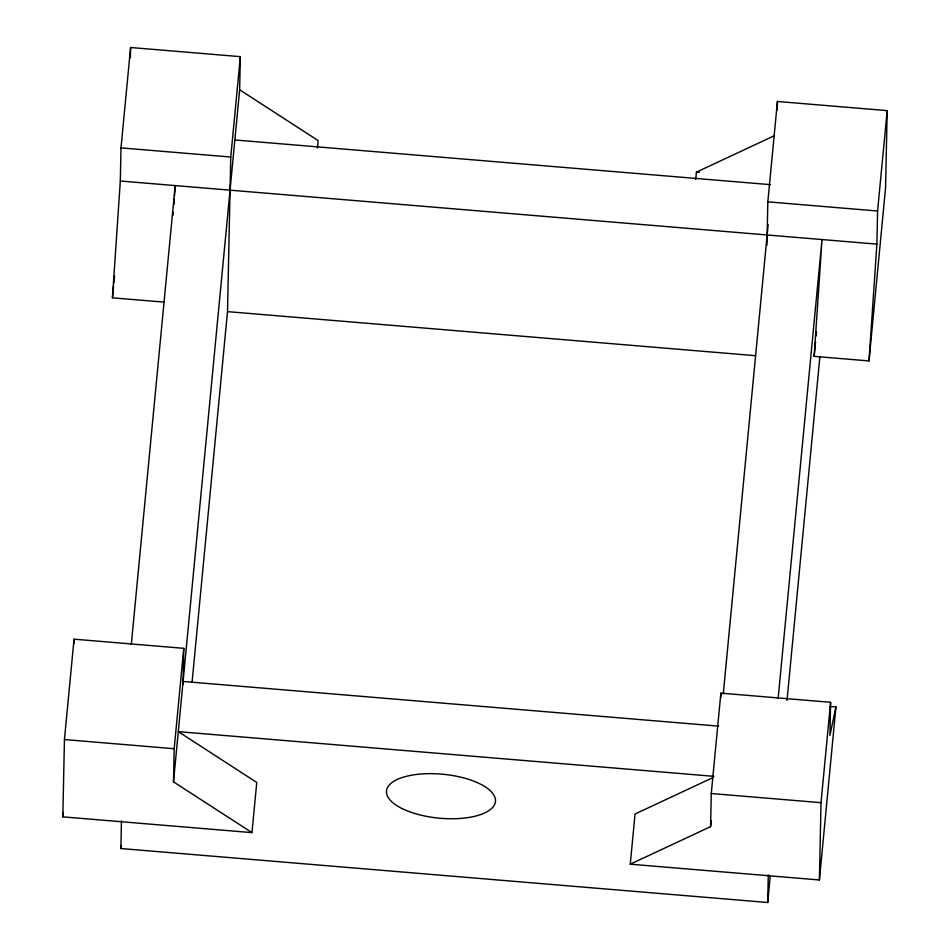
<?xml version="1.0" encoding="UTF-8"?>
<svg xmlns="http://www.w3.org/2000/svg" width="950" height="950" viewBox="0 0 950 950"><rect width="100%" height="100%" fill="white"/><g stroke="black" fill="none" stroke-linecap="round" stroke-linejoin="round"><path stroke-width="1.43" d="M713.901 776.34L178.291 731.643L256.761 782.444L251.964 832.627L62.819 816.857L64.446 739.551L74.041 639.172L183.777 648.328L183.029 684.416M73.946 643.494L74.041 639.172M164.433 302.147L112.444 297.813L120.317 181.011L121.006 147.879L130.601 47.5L240.35 56.656L239.649 89.787L173.494 781.838L251.964 832.627M130.387 57.712L130.601 47.5M770.248 875.936L767.707 902.5L120.876 848.528L121.457 820.824M173.494 781.838L174.183 748.719L183.777 648.328M192.102 681.946L227.513 311.636L230.755 157.035L240.35 56.656M712.702 777.706L635.051 814.008L630.254 864.191L710.576 826.654L711.277 793.523L720.872 693.144L830.609 702.299L829.92 735.419L835.941 706.954L830.158 706.479M720.777 697.466L720.872 693.144M766.923 245.349L767.837 201.851L777.432 101.472L887.181 110.627L885.554 187.922L869.012 360.929L814.15 356.357L822.011 239.554L778.145 698.393M777.254 110.105L777.432 101.472M767.707 902.5L768.289 874.796M630.254 864.191L819.399 879.973L821.014 802.679L830.609 702.299M869.012 360.929L876.886 244.126L877.586 211.007L887.181 110.627M173.197 215.163L173.387 212.206M173.886 204.808L174.289 198.894M174.491 195.938L175.18 185.583L131.314 644.421M62.819 816.857L63.246 812.428M112.444 297.813L113.561 286.116M113.846 283.183L114.546 275.88M120.876 848.528L121.149 845.583M317.419 147.963L318.131 140.576L239.649 89.787M695.709 179.514L696.421 172.14L774.06 135.85M710.576 826.654L711.146 820.741M723.283 693.809L768.134 224.639M814.15 356.357L815.539 341.727M816.109 335.884L816.525 331.503M787.028 700.352L819.898 356.571M819.399 879.973L835.941 706.954M696.421 172.14L699.366 172.377M234.852 139.971L770.474 184.656M121.006 147.879L230.755 157.035M767.837 201.851L877.586 211.007M120.317 181.011L876.886 244.126M227.513 311.636L755.749 355.704M183.089 681.459L718.699 726.144M64.446 739.551L174.183 748.719M711.277 793.523L821.014 802.679M402.123 808.592A54.744 22.04 5.5 0 0 493.561 806.301A54.744 22.04 5.5 0 0 427.346 773.68A54.744 22.04 5.5 0 0 402.123 808.592"/></g></svg>
